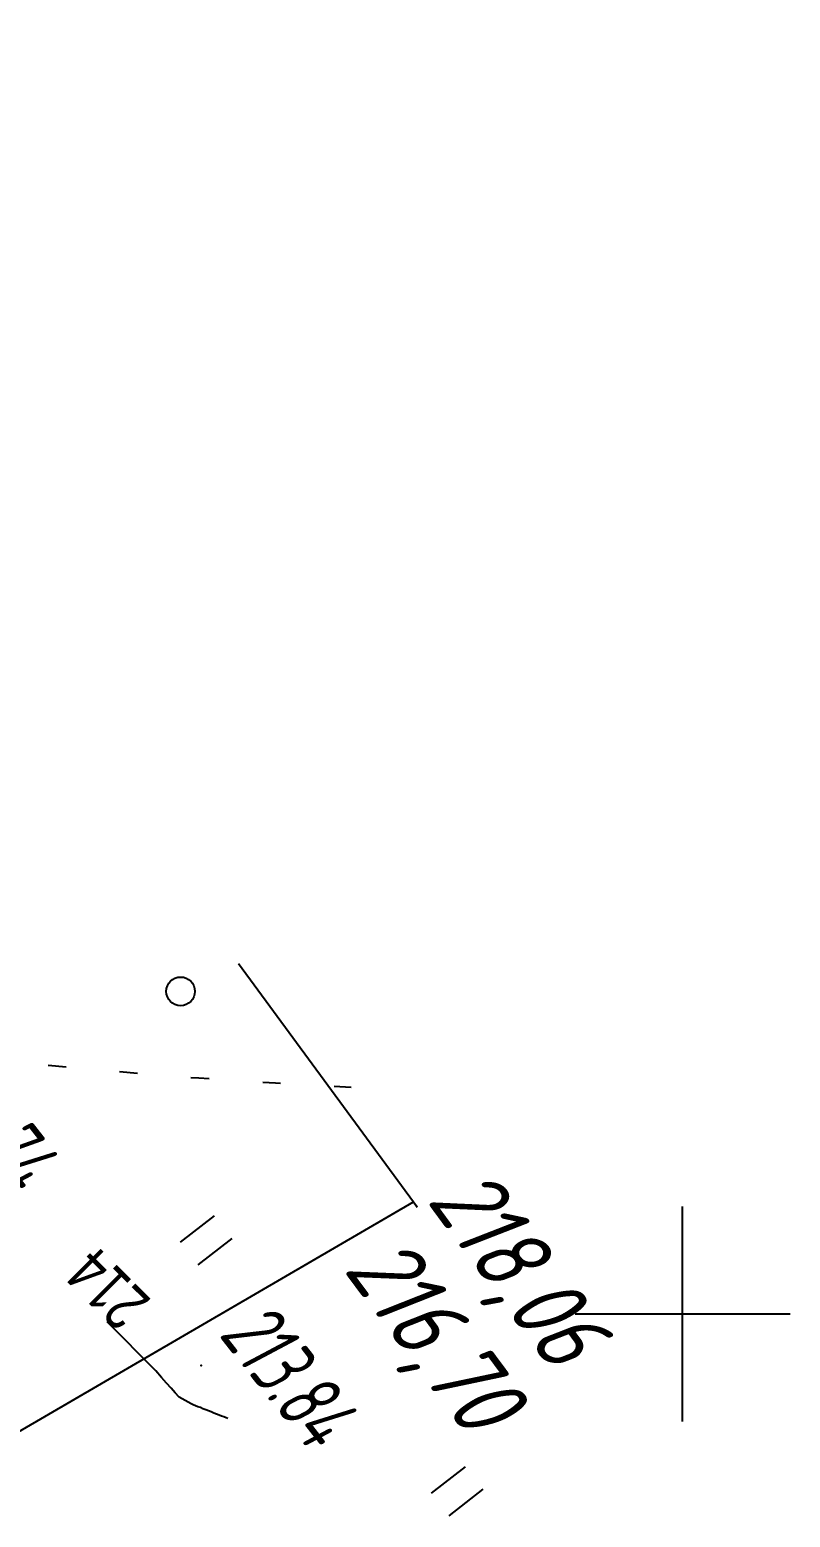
# Model space of a CAD drawing. Header units: millimetres. Extents: x -1799 to 6962, y -1020 to 4121.
# Drawn here: x 1357.9 to 1400.4, y 2867.3 to 2950.3 of the extents above; entities that cross this region are included whole.
import ezdxf
from ezdxf import colors
from ezdxf.entities.mleader import LeaderData, LeaderLine
from ezdxf.math import Vec2, Vec3

# ---------------------------------------------------------------- set-up
doc = ezdxf.new("R2010")
doc.units = ezdxf.units.MM
doc.linetypes.add('CONTI', pattern=[0])
for name, color, linetype in [('GOR_BDEFAULT', 212, 'CONTI'), ('PI_OTDEFAULT', 172, 'CONTI'), ('PI_TTDEFAULT', 5, 'CONTI'), ('SETKR', 2, 'CONTI'), ('SIT_LDEFAULT', 7, 'CONTI'), ('ZAPSKDEFAULT', 7, 'CONTI'), ('разметка', 7, 'Continuous')]:
    doc.layers.add(name, color=color, linetype=linetype)
doc.layers.add('ОСЬ_ВЕРХ_ПОКРЫТИЯ_ОСЬ', color=1, linetype='Continuous', lineweight=30)
doc.layers.add('Отметки', color=5, linetype='Continuous', lineweight=30)
doc.styles.add('eskd', font='spds.shx', dxfattribs={"width": 1.2, "oblique": 15})
doc.styles.add('SHRFT', font='TXT', dxfattribs={"width": 3.5})
doc.styles.add('ГОСТ', font='', dxfattribs={"oblique": 15, "height": 4})
doc.styles.get('ГОСТ').set_extended_font_data('GOST type A')

# ---------------------------------------------------------------- blocks, each defined once
blk = doc.blocks.new('BL_333')
at = {"color": 0}
for p, q in [((0, -6), (0, 6)), ((-6, 0), (6, 0))]:
    blk.add_line(p, q, dxfattribs=at)
blk = doc.blocks.new('BL_2002')
at = {"color": 0}
blk.add_circle((0, 0), 0.8, dxfattribs=at)
blk = doc.blocks.new('BL_2011')
at = {"color": 0}
for p, q in [((0, 0), (0, 2.4)), ((1.6, 0), (1.6, 2.4))]:
    blk.add_line(p, q, dxfattribs=at)
blk = doc.blocks.new('_None')

msp = doc.modelspace()

# ---------------------------------------------------------------- linework, layer by layer
at = {"layer": 'GOR_BDEFAULT', "color": 212, "elevation": 214, "flags": 128}
msp.add_lwpolyline([(1368.991700376451, 2872.809212735307), (1368.891700376416, 2872.849213735585), (1368.771700376421, 2872.899216735189), (1368.641700376416, 2872.939217735467), (1368.501700376402, 2872.999215735507), (1368.361700376447, 2873.049218735111), (1368.211700376423, 2873.109215734911), (1368.0617003764, 2873.169213734952), (1367.901700376426, 2873.229210735683), (1367.751700376402, 2873.289216734854), (1367.601700376437, 2873.349213735585), (1367.461700376423, 2873.409211734695), (1367.3117003764, 2873.45921473523), (1367.181700376395, 2873.51921173503), (1367.0617003764, 2873.569214735565), (1366.941700376405, 2873.619217735169), (1366.271700376421, 2873.999215735507), (1366.051700376449, 2874.229210735683), (1365.821700376409, 2874.489212735009), (1365.5617003764, 2874.779213735287), (1365.28170037643, 2875.099213735585), (1364.971700376433, 2875.45921473523), (1362.261700376412, 2878.199212734972)], dxfattribs=at)
at = {"layer": 'PI_TTDEFAULT', "color": 5}
msp.add_point((1367.491700376451, 2875.76921173503, 213.843), dxfattribs=at)
at = {"layer": 'SIT_LDEFAULT', "color": 7}
for p, q in [((1358.971700376433, 2892.529213735287), (1359.971700376433, 2892.429215735209)), ((1362.951700376414, 2892.159211734695), (1363.951700376414, 2892.079216734891)), ((1366.931700376395, 2891.839211735328), (1367.361700376447, 2891.809212735307)), ((1367.361700376447, 2891.809212735307), (1367.941700376405, 2891.76921173503)), ((1370.931700376395, 2891.579216734891), (1371.651700376426, 2891.529213735287)), ((1371.651700376426, 2891.529213735287), (1371.931700376395, 2891.509217735765)), ((1374.921700376444, 2891.349213735585), (1375.871700376398, 2891.299218735111))]:
    msp.add_line(p, q, dxfattribs=at)
at = {"layer": 'ОСЬ_ВЕРХ_ПОКРЫТИЯ_ОСЬ'}
msp.add_lwpolyline([(1208.069494486766, 2976.872902832379, -0.226023960225), (1375.440619587529, 2803.690267987934)], format="xyb", dxfattribs=at)
at = {"layer": 'разметка', "lineweight": 30, "ltscale": 7}
msp.add_lwpolyline([(1120.983679200939, 2999.17721018513), (1121.093009258135, 2999.155369886582, -0.007450627614020565), (1161.630804334543, 2990.620636788582, -0.03067079203041043), (1208.069494486766, 2976.872902832379, -0.2260239602280732), (1375.440619586976, 2803.690267987934, -0.2260239602280732)], format="xyb", dxfattribs=at)

# ---------------------------------------------------------------- block references
at = {"layer": 'SETKR', "color": 82}
msp.add_blockref('BL_333', (1394.351700376437, 2878.639214735863), dxfattribs=at)
at = {"layer": 'ZAPSKDEFAULT', "color": 7, "rotation": 307.9999999999999}
for name, p in [('BL_2002', (1366.351700376437, 2896.639214735863)), ('BL_2011', (1366.351700376437, 2882.639214735863)), ('BL_2011', (1380.351700376437, 2868.639214735863))]:
    msp.add_blockref(name, p, dxfattribs=at)

# ---------------------------------------------------------------- texts
at = {"layer": 'GOR_BDEFAULT', "color": 212, "style": 'SHRFT', "width": 0.75}
msp.add_text('214', height=2.625, rotation=135.042027, dxfattribs=at).set_placement((1364.770959376367, 2879.399620735471, 214))
at = {"layer": 'PI_OTDEFAULT', "color": 172, "style": 'eskd', "oblique": 10, "width": 0.8}
for s, p in [('213.74', (1351.822369376439, 2891.679181735416)), ('213.84', (1368.439229376449, 2877.471389735502))]:
    msp.add_text(s, height=3.5, rotation=307.9999999999999, dxfattribs=at).set_placement(p)
at = {"layer": 'Отметки', "color": 0, "style": 'ГОСТ', "oblique": 15}
msp.add_text('216,70', height=4, rotation=306.6175745545496, dxfattribs=at).set_placement((1375.386255008993, 2881.109517387499, 126.574))

# ---------------------------------------------------------------- leaders
at = {"layer": 'Отметки', "ltscale": 0.2}
ml = msp.add_multileader_mtext('Standard', dxfattribs=at)
ml.set_content('218,06', color=256, style='ГОСТ')
ml.set_leader_properties()
ml.set_arrow_properties(name='NONE')
ml.build(insert=Vec2(0, 0))
ml.multileader.update_dxf_attribs({"text_left_attachment_type": 6, "text_right_attachment_type": 6, "dogleg_length": 0.36, "arrow_head_size": 2})
ctx = ml.context
ctx.base_point, ctx.arrow_head_size, ctx.landing_gap_size, ctx.plane_origin, ctx.plane_x_axis, ctx.plane_y_axis = Vec3(1379.546300338439, 2884.605605258401), 2, 0, Vec3(1330.19461614689, 2829.165447952611), Vec3(0.5920752900585572, -0.8058826533075865), Vec3(0.8058826533075865, 0.5920752900585572)
ctx.left_attachment, ctx.right_attachment = 6, 6
notes = []
notes.append((ctx, [(0, (1, 1, 0), (1379.333153234018, 2884.895723013592), (0.592075290058557, -0.8058826533075867), 0.3600000000000002, [(0, [(1345.903087301538, 2865.424245035661)], 0, [])])]))
ctx.mtext.insert, ctx.mtext.text_direction, ctx.mtext.rotation, ctx.mtext.line_spacing_style, ctx.mtext.flow_direction = Vec3(1383.253706168829, 2887.329405520496), Vec3(0.5920752900585572, -0.8058826533075865), 5.346020569013619, 2, 5
for ctx, leaders in notes:
    for number, flags, end, landing, length, lines in leaders:
        leader = LeaderData()
        leader.index, (leader.has_last_leader_line, leader.has_dogleg_vector, leader.attachment_direction) = number, flags
        leader.last_leader_point, leader.dogleg_vector, leader.dogleg_length = Vec3(end), Vec3(landing), length
        for number, points, colour, breaks in lines:
            line = LeaderLine()
            line.index, line.vertices, line.color, line.breaks = number, Vec3.list(points), colors.encode_raw_color(colour), breaks
            leader.lines.append(line)
        ctx.leaders.append(leader)

doc.saveas('drawing.dxf')
